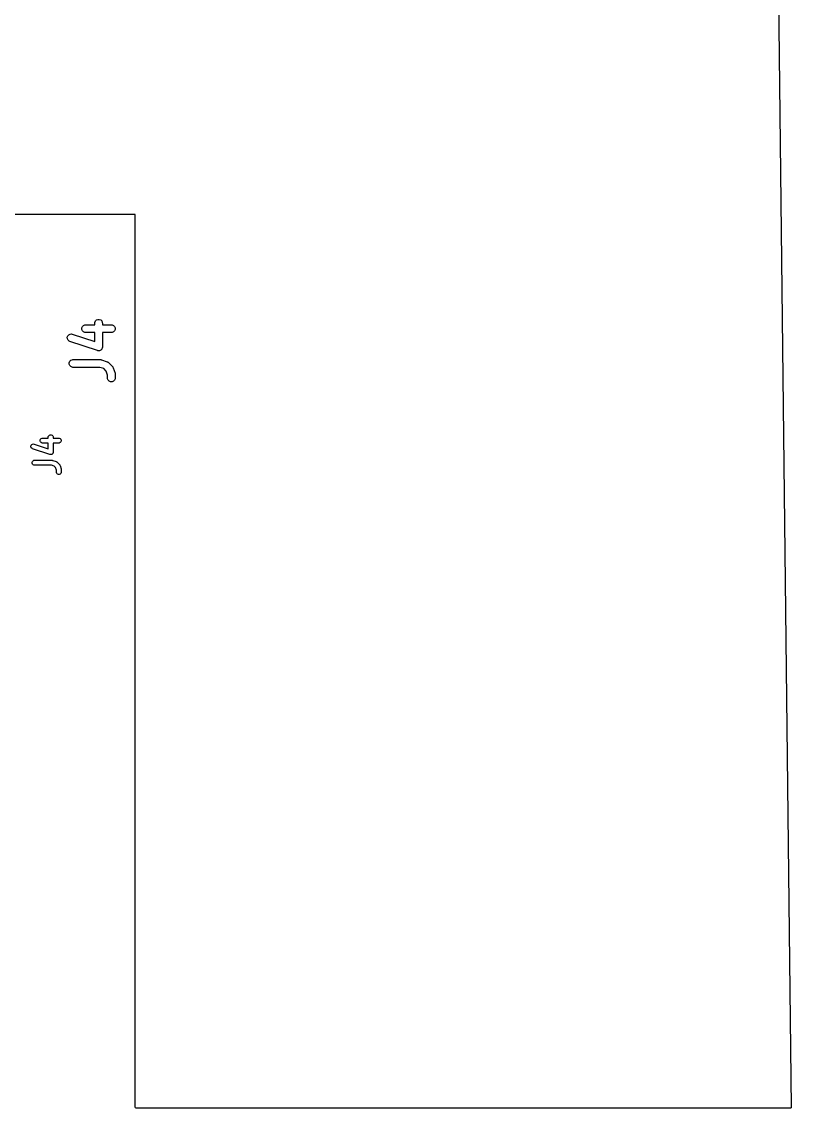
# Model space of a CAD drawing. Header units: inches. Extents: x 0.39 to 8.15, y -7.81 to -0.59.
# Drawn here: x 2.687 to 4.262, y -5.303 to -3.08 of the extents above; entities that cross this region are included whole.
import ezdxf

# ---------------------------------------------------------------- set-up
doc = ezdxf.new("R2010")
doc.units = ezdxf.units.IN
doc.header["$MEASUREMENT"] = 0
for name, color, linetype, true_color in [('F.Fab', 9, 'CONTINUOUS', 0xafafaf), ('F.Silkscreen', 41, 'CONTINUOUS', 0xf2eda1), ('User.2', 161, 'CONTINUOUS', 0x5994dc)]:
    doc.layers.add(name, color=color, linetype=linetype, true_color=true_color)

msp = doc.modelspace()

# ---------------------------------------------------------------- linework, layer by layer
at = {"layer": 'F.Fab', "linetype": 'CONTINUOUS'}
for p, q in [((2.7257, -3.9342), (2.7271, -3.9328)), ((2.7271, -3.9328), (2.7289, -3.9321)), ((2.7289, -3.9321), (2.7298, -3.932)), ((2.7298, -3.932), (2.7415, -3.932)), ((2.7415, -3.9298), (2.7416, -3.9289)), ((2.7415, -3.932), (2.7415, -3.9298)), ((2.7416, -3.9289), (2.7423, -3.9271)), ((2.7423, -3.9271), (2.7437, -3.9257)), ((2.7437, -3.9257), (2.7455, -3.9249)), ((2.7455, -3.9249), (2.7475, -3.9249)), ((2.7475, -3.9249), (2.7493, -3.9257)), ((2.7493, -3.9257), (2.7507, -3.9271)), ((2.7507, -3.9271), (2.7514, -3.9289)), ((2.7514, -3.9289), (2.7515, -3.9298)), ((2.7515, -3.9298), (2.7515, -3.932)), ((2.7515, -3.932), (2.7632, -3.932)), ((2.7632, -3.932), (2.7641, -3.9321)), ((2.7641, -3.9321), (2.7659, -3.9328)), ((2.7659, -3.9328), (2.7673, -3.9342)), ((2.7058, -3.9483), (2.7064, -3.9464)), ((2.706, -3.9502), (2.7058, -3.9483)), ((2.7068, -3.952), (2.706, -3.9502)), ((2.7064, -3.9464), (2.7077, -3.9449)), ((2.7083, -3.9532), (2.7068, -3.952)), ((2.7077, -3.9449), (2.7095, -3.9441)), ((2.7092, -3.9536), (2.7083, -3.9532)), ((2.7449, -3.9655), (2.7092, -3.9536)), ((2.7095, -3.9441), (2.7114, -3.9439)), ((2.7114, -3.9439), (2.7124, -3.9441)), ((2.7124, -3.9441), (2.7415, -3.9539)), ((2.7249, -3.936), (2.7257, -3.9342)), ((2.7249, -3.938), (2.7249, -3.936)), ((2.7257, -3.9398), (2.7249, -3.938)), ((2.7271, -3.9411), (2.7257, -3.9398)), ((2.7289, -3.9419), (2.7271, -3.9411)), ((2.7298, -3.942), (2.7289, -3.9419)), ((2.7415, -3.942), (2.7298, -3.942)), ((2.7415, -3.9539), (2.7415, -3.942)), ((2.7632, -3.942), (2.7515, -3.942)), ((2.7515, -3.942), (2.7515, -3.9608)), ((2.7641, -3.9419), (2.7632, -3.942)), ((2.7659, -3.9411), (2.7641, -3.9419)), ((2.7673, -3.9398), (2.7659, -3.9411)), ((2.7673, -3.9342), (2.7681, -3.936)), ((2.7681, -3.938), (2.7673, -3.9398)), ((2.7681, -3.936), (2.7681, -3.938)), ((2.709, -3.9794), (2.7104, -3.9781)), ((2.7104, -3.9781), (2.7122, -3.9773)), ((2.7122, -3.9773), (2.7132, -3.9772)), ((2.7132, -3.9772), (2.7489, -3.9772)), ((2.7454, -3.9656), (2.7449, -3.9655)), ((2.7455, -3.9657), (2.7454, -3.9656)), ((2.7456, -3.9657), (2.7455, -3.9657)), ((2.7459, -3.9657), (2.7456, -3.9657)), ((2.7467, -3.9657), (2.7459, -3.9657)), ((2.7475, -3.9657), (2.7467, -3.9657)), ((2.7476, -3.9656), (2.7475, -3.9657)), ((2.7478, -3.9656), (2.7476, -3.9656)), ((2.7485, -3.9653), (2.7478, -3.9656)), ((2.7493, -3.9649), (2.7485, -3.9653)), ((2.7489, -3.9772), (2.7494, -3.9773)), ((2.7494, -3.9648), (2.7493, -3.9649)), ((2.7496, -3.9647), (2.7494, -3.9648)), ((2.7494, -3.9773), (2.7495, -3.9773)), ((2.7495, -3.9773), (2.7497, -3.9773)), ((2.7501, -3.9641), (2.7496, -3.9647)), ((2.7497, -3.9773), (2.7499, -3.9773)), ((2.7499, -3.9773), (2.75, -3.9774)), ((2.75, -3.9774), (2.7505, -3.9775)), ((2.7507, -3.9636), (2.7501, -3.9641)), ((2.7505, -3.9775), (2.7576, -3.9799)), ((2.7508, -3.9633), (2.7507, -3.9634)), ((2.7507, -3.9634), (2.7507, -3.9636)), ((2.7511, -3.9625), (2.7508, -3.9633)), ((2.7514, -3.9618), (2.7511, -3.9625)), ((2.7515, -3.9608), (2.7514, -3.9613)), ((2.7514, -3.9613), (2.7515, -3.9614)), ((2.7515, -3.9614), (2.7514, -3.9615)), ((2.7514, -3.9615), (2.7514, -3.9618)), ((2.7083, -3.9812), (2.709, -3.9794)), ((2.7083, -3.9832), (2.7083, -3.9812)), ((2.709, -3.985), (2.7083, -3.9832)), ((2.7104, -3.9864), (2.709, -3.985)), ((2.7122, -3.9871), (2.7104, -3.9864)), ((2.7132, -3.9872), (2.7122, -3.9871)), ((2.7481, -3.9872), (2.7132, -3.9872)), ((2.7533, -3.989), (2.7481, -3.9872)), ((2.7564, -3.9921), (2.7533, -3.989)), ((2.7582, -3.9973), (2.7564, -3.9921)), ((2.7576, -3.9799), (2.7585, -3.9803)), ((2.7582, -4.0013), (2.7582, -3.9973)), ((2.7585, -3.9803), (2.7586, -3.9804)), ((2.7586, -3.9804), (2.7588, -3.9804)), ((2.7588, -3.9804), (2.7596, -3.9811)), ((2.7596, -3.9811), (2.7643, -3.9858)), ((2.7643, -3.9858), (2.7649, -3.9866)), ((2.7649, -3.9866), (2.765, -3.9867)), ((2.765, -3.9867), (2.7651, -3.9869)), ((2.7651, -3.9869), (2.7655, -3.9878)), ((2.7655, -3.9878), (2.7679, -3.9949)), ((2.7679, -3.9949), (2.768, -3.9954)), ((2.768, -3.9954), (2.7681, -3.9955)), ((2.7681, -3.9955), (2.7681, -3.9957)), ((2.7681, -3.9957), (2.7681, -3.9959)), ((2.7681, -3.9959), (2.7681, -3.996)), ((2.7681, -3.996), (2.7682, -3.9965)), ((2.7682, -3.9965), (2.7682, -4.0013)), ((2.7583, -4.0022), (2.7582, -4.0013)), ((2.759, -4.004), (2.7583, -4.0022)), ((2.7604, -4.0054), (2.759, -4.004)), ((2.7622, -4.0062), (2.7604, -4.0054)), ((2.7641, -4.0062), (2.7622, -4.0062)), ((2.7659, -4.0054), (2.7641, -4.0062)), ((2.7673, -4.004), (2.7659, -4.0054)), ((2.7681, -4.0022), (2.7673, -4.004)), ((2.7682, -4.0013), (2.7681, -4.0022))]:
    msp.add_line(p, q, dxfattribs=at)
at = {"layer": 'F.Silkscreen', "linetype": 'CONTINUOUS'}
for p, q in [((2.84, -3.6902), (2.8429, -3.689)), ((2.8429, -3.689), (2.8459, -3.689)), ((2.8459, -3.689), (2.8488, -3.6902)), ((2.8104, -3.7064), (2.8116, -3.7036)), ((2.8104, -3.7095), (2.8104, -3.7064)), ((2.8116, -3.7123), (2.8104, -3.7095)), ((2.8116, -3.7036), (2.8138, -3.7014)), ((2.8138, -3.7014), (2.8166, -3.7002)), ((2.8166, -3.7002), (2.8182, -3.7001)), ((2.8182, -3.7001), (2.8365, -3.7001)), ((2.8365, -3.6967), (2.8367, -3.6952)), ((2.8365, -3.7001), (2.8365, -3.6967)), ((2.8367, -3.6952), (2.8379, -3.6923)), ((2.8379, -3.6923), (2.84, -3.6902)), ((2.8488, -3.6902), (2.8509, -3.6923)), ((2.8509, -3.6923), (2.8521, -3.6952)), ((2.8521, -3.6952), (2.8523, -3.6967)), ((2.8523, -3.6967), (2.8523, -3.7001)), ((2.8523, -3.7001), (2.8706, -3.7001)), ((2.8706, -3.7001), (2.8722, -3.7002)), ((2.8722, -3.7002), (2.875, -3.7014)), ((2.875, -3.7014), (2.8772, -3.7036)), ((2.8772, -3.7036), (2.8784, -3.7064)), ((2.8784, -3.7095), (2.8772, -3.7123)), ((2.8784, -3.7064), (2.8784, -3.7095)), ((2.7803, -3.7257), (2.7813, -3.7228)), ((2.7806, -3.7288), (2.7803, -3.7257)), ((2.7819, -3.7315), (2.7806, -3.7288)), ((2.7813, -3.7228), (2.7833, -3.7205)), ((2.7843, -3.7335), (2.7819, -3.7315)), ((2.7833, -3.7205), (2.7861, -3.7191)), ((2.7857, -3.7342), (2.7843, -3.7335)), ((2.7861, -3.7191), (2.7891, -3.7189)), ((2.7891, -3.7189), (2.7906, -3.7192)), ((2.7906, -3.7192), (2.8365, -3.7345)), ((2.8138, -3.7145), (2.8116, -3.7123)), ((2.8166, -3.7157), (2.8138, -3.7145)), ((2.8182, -3.7158), (2.8166, -3.7157)), ((2.8365, -3.7158), (2.8182, -3.7158)), ((2.8365, -3.7345), (2.8365, -3.7158)), ((2.8706, -3.7158), (2.8523, -3.7158)), ((2.8523, -3.7158), (2.8523, -3.7455)), ((2.8722, -3.7157), (2.8706, -3.7158)), ((2.875, -3.7145), (2.8722, -3.7157)), ((2.8772, -3.7123), (2.875, -3.7145)), ((2.8419, -3.7529), (2.7857, -3.7342)), ((2.8427, -3.7531), (2.8419, -3.7529)), ((2.8429, -3.7532), (2.8427, -3.7531)), ((2.843, -3.7532), (2.8429, -3.7532)), ((2.8434, -3.7533), (2.843, -3.7532)), ((2.8447, -3.7532), (2.8434, -3.7533)), ((2.8459, -3.7532), (2.8447, -3.7532)), ((2.8462, -3.7531), (2.8459, -3.7532)), ((2.8465, -3.753), (2.8462, -3.7531)), ((2.8476, -3.7525), (2.8465, -3.753)), ((2.8488, -3.752), (2.8476, -3.7525)), ((2.849, -3.7518), (2.8488, -3.752)), ((2.8492, -3.7517), (2.849, -3.7518)), ((2.8501, -3.7507), (2.8492, -3.7517)), ((2.8509, -3.7498), (2.8501, -3.7507)), ((2.8511, -3.7496), (2.8509, -3.7498)), ((2.8512, -3.7494), (2.8511, -3.7496)), ((2.8516, -3.7482), (2.8512, -3.7494)), ((2.8521, -3.747), (2.8516, -3.7482)), ((2.8522, -3.7466), (2.8521, -3.747)), ((2.8523, -3.7455), (2.8522, -3.7462)), ((2.8522, -3.7462), (2.8522, -3.7464)), ((2.8522, -3.7464), (2.8522, -3.7466)), ((2.7842, -3.7777), (2.7854, -3.7748)), ((2.7842, -3.7807), (2.7842, -3.7777)), ((2.7854, -3.7748), (2.7875, -3.7727)), ((2.7875, -3.7727), (2.7904, -3.7715)), ((2.7904, -3.7715), (2.7919, -3.7713)), ((2.7919, -3.7713), (2.8481, -3.7713)), ((2.8481, -3.7713), (2.8489, -3.7714)), ((2.8489, -3.7714), (2.8491, -3.7714)), ((2.8491, -3.7714), (2.8494, -3.7714)), ((2.8494, -3.7714), (2.8497, -3.7715)), ((2.8497, -3.7715), (2.8499, -3.7716)), ((2.8499, -3.7716), (2.8506, -3.7717)), ((2.8506, -3.7717), (2.8619, -3.7755)), ((2.8619, -3.7755), (2.8633, -3.7761)), ((2.8633, -3.7761), (2.8635, -3.7763)), ((2.8635, -3.7763), (2.8638, -3.7764)), ((2.8638, -3.7764), (2.865, -3.7774)), ((2.865, -3.7774), (2.8725, -3.7849)), ((2.7854, -3.7836), (2.7842, -3.7807)), ((2.7875, -3.7857), (2.7854, -3.7836)), ((2.7904, -3.7869), (2.7875, -3.7857)), ((2.7919, -3.7871), (2.7904, -3.7869)), ((2.8469, -3.7871), (2.7919, -3.7871)), ((2.8551, -3.7898), (2.8469, -3.7871)), ((2.86, -3.7947), (2.8551, -3.7898)), ((2.8628, -3.803), (2.86, -3.7947)), ((2.8725, -3.7849), (2.8734, -3.7861)), ((2.8734, -3.7861), (2.8736, -3.7863)), ((2.8736, -3.7863), (2.8737, -3.7865)), ((2.8737, -3.7865), (2.8744, -3.788)), ((2.8744, -3.788), (2.8781, -3.7992)), ((2.8781, -3.7992), (2.8783, -3.8)), ((2.8783, -3.8), (2.8784, -3.8002)), ((2.8784, -3.8002), (2.8784, -3.8004)), ((2.8784, -3.8004), (2.8785, -3.8007)), ((2.8628, -3.8092), (2.8628, -3.803)), ((2.8629, -3.8107), (2.8628, -3.8092)), ((2.8641, -3.8136), (2.8629, -3.8107)), ((2.8663, -3.8157), (2.8641, -3.8136)), ((2.8691, -3.8169), (2.8663, -3.8157)), ((2.8722, -3.8169), (2.8691, -3.8169)), ((2.875, -3.8157), (2.8722, -3.8169)), ((2.8772, -3.8136), (2.875, -3.8157)), ((2.8784, -3.8107), (2.8772, -3.8136)), ((2.8785, -3.8007), (2.8784, -3.8009)), ((2.8784, -3.8009), (2.8785, -3.8017)), ((2.8785, -3.8092), (2.8784, -3.8107)), ((2.8785, -3.8017), (2.8785, -3.8092))]:
    msp.add_line(p, q, dxfattribs=at)
at = {"layer": 'User.2', "linetype": 'CONTINUOUS'}
for p, q in [((4.2287, -2.4173), (4.2619, -5.3007)), ((2.9193, -3.4744), (1.4016, -3.4744)), ((2.9193, -5.3007), (2.9193, -3.4744)), ((2.9199, -5.3021), (2.9193, -5.3007)), ((2.9213, -5.3027), (2.9199, -5.3021)), ((4.26, -5.3027), (2.9213, -5.3027)), ((4.2614, -5.3021), (4.26, -5.3027)), ((4.26, -5.3027), (4.26, -5.3027)), ((4.2619, -5.3007), (4.2614, -5.3021))]:
    msp.add_line(p, q, dxfattribs=at)

doc.saveas('drawing.dxf')
